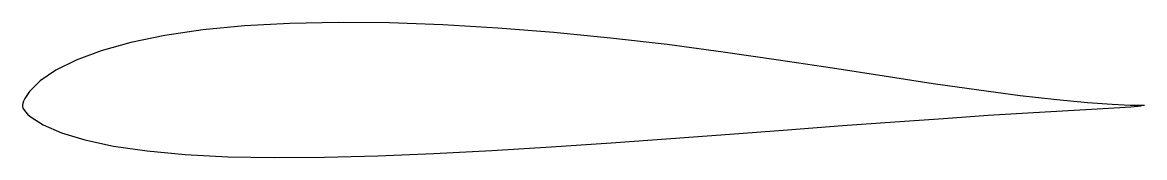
# Model space of a CAD drawing. Header units: metres. Extents: x 0 to 141, y -7 to 10.
import ezdxf

# ---------------------------------------------------------------- set-up
doc = ezdxf.new("R2010")
doc.units = ezdxf.units.M

msp = doc.modelspace()

# ---------------------------------------------------------------- linework, layer by layer
for p, q in [((27.863, 10.002), (22.615, 9.494)), ((33.546, 10.316), (27.863, 10.002)), ((39.617, 10.434), (33.546, 10.316)), ((46.024, 10.367), (39.617, 10.434)), ((52.706, 10.126), (46.024, 10.367)), ((59.596, 9.722), (52.706, 10.126)), ((17.845, 8.797), (13.589, 7.921)), ((22.615, 9.494), (17.845, 8.797)), ((66.624, 9.169), (59.596, 9.722)), ((73.721, 8.474), (66.624, 9.169)), ((80.822, 7.653), (73.721, 8.474)), ((13.589, 7.921), (9.881, 6.887)), ((87.87, 6.721), (80.822, 7.653)), ((6.745, 5.717), (4.194, 4.439)), ((9.881, 6.887), (6.745, 5.717)), ((94.802, 5.718), (87.87, 6.721)), ((101.554, 4.685), (94.802, 5.718)), ((4.194, 4.439), (2.236, 3.109)), ((108.051, 3.681), (101.554, 4.685)), ((2.236, 3.109), (0.877, 1.788)), ((114.202, 2.749), (108.051, 3.681)), ((0.877, 1.788), (0.28, 0.908)), ((119.92, 1.929), (114.202, 2.749)), ((125.112, 1.249), (119.92, 1.929)), ((0.031, 0.252), (0.001, 0.059)), ((0.001, 0.059), (0.008, -0.118)), ((0.127, 0.567), (0.031, 0.252)), ((0.28, 0.908), (0.127, 0.567)), ((129.686, 0.732), (125.112, 1.249)), ((133.551, 0.371), (129.686, 0.732)), ((136.637, 0.146), (133.551, 0.371)), ((138.885, 0.035), (136.637, 0.146)), ((140.247, 0.003), (138.885, 0.035)), ((140.7, 0), (140.247, 0.003)), ((0.008, -0.118), (0.062, -0.301)), ((0.062, -0.301), (0.159, -0.488)), ((0.159, -0.488), (0.37, -0.781)), ((0.37, -0.781), (0.65, -1.083)), ((0.65, -1.083), (0.976, -1.379)), ((0.976, -1.379), (2.58, -2.403)), ((115.498, -1.589), (121.084, -1.209)), ((121.084, -1.209), (126.076, -0.891)), ((126.076, -0.891), (130.411, -0.632)), ((130.411, -0.632), (134.034, -0.425)), ((134.034, -0.425), (136.9, -0.263)), ((136.9, -0.263), (138.979, -0.129)), ((138.979, -0.129), (140.26, -0.034)), ((2.58, -2.403), (4.878, -3.388)), ((95.91, -3.026), (102.833, -2.507)), ((102.833, -2.507), (109.389, -2.023)), ((109.389, -2.023), (115.498, -1.589)), ((4.878, -3.388), (7.837, -4.286)), ((73.801, -4.647), (81.303, -4.114)), ((81.303, -4.114), (88.703, -3.568)), ((88.703, -3.568), (95.91, -3.026)), ((7.837, -4.286), (11.429, -5.059)), ((11.429, -5.059), (15.629, -5.679)), ((51.59, -5.992), (58.855, -5.607)), ((58.855, -5.607), (66.288, -5.152)), ((66.288, -5.152), (73.801, -4.647)), ((15.629, -5.679), (20.411, -6.126)), ((20.411, -6.126), (25.742, -6.4)), ((25.742, -6.4), (31.584, -6.506)), ((31.584, -6.506), (37.882, -6.462)), ((37.882, -6.462), (44.574, -6.284)), ((44.574, -6.284), (51.59, -5.992))]:
    msp.add_line(p, q)

doc.saveas('drawing.dxf')
